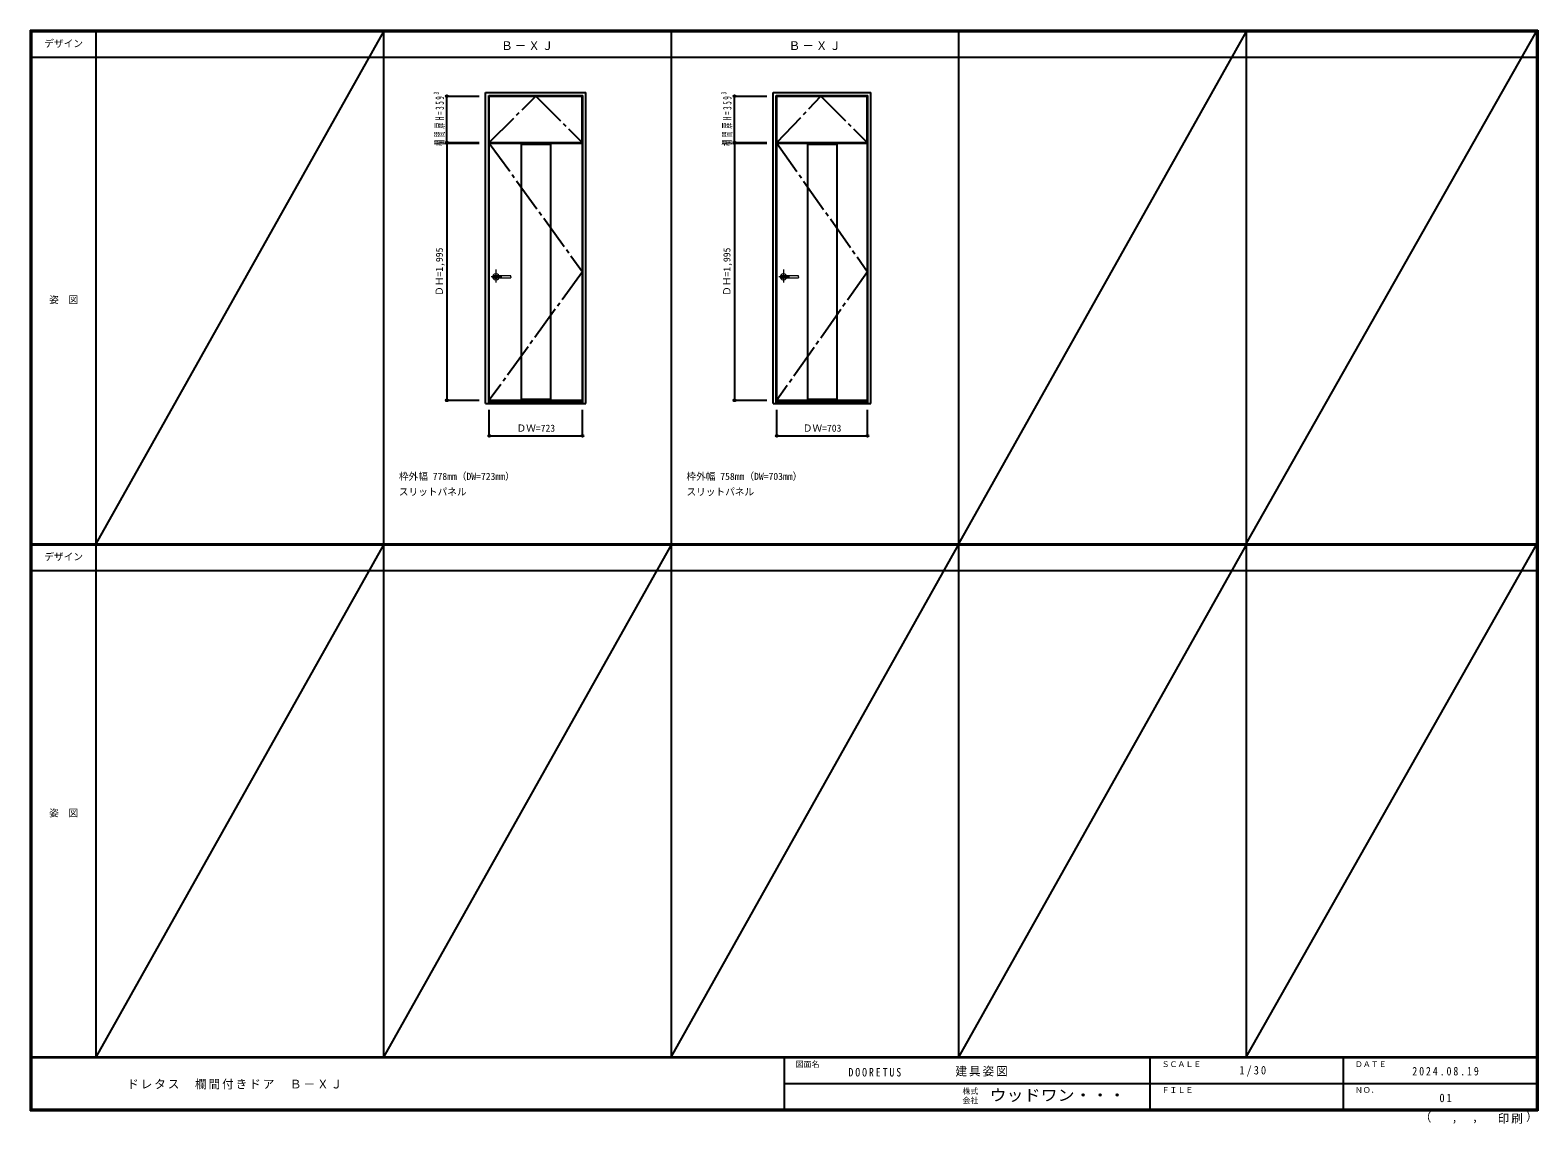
# Model space of a CAD drawing. Units: millimetres, scale not verified. Extents: x -6000 to 5700, y -4307 to 4175.
import ezdxf
from ezdxf.enums import TextEntityAlignment as Align

# ---------------------------------------------------------------- set-up
doc = ezdxf.new("R2010")
doc.units = ezdxf.units.MM
doc.header["$LTSCALE"] = 30
doc.header["$PDMODE"] = 32
doc.header["$PDSIZE"] = 15
doc.linetypes.add('CHAIN1', pattern=[8, 5, -1, 1, -1])
doc.linetypes.add('CHAIN2', pattern=[12, 9, -1, 1, -1])
for name, color, linetype in [('0-2_扉', 3, 'Continuous'), ('0-3_仕上げ', 3, 'Continuous'), ('0-4_枠', 3, 'Continuous'), ('0-7', 7, 'CHAIN2'), ('0-A_文字', 7, 'Continuous'), ('0-B_寸法', 7, 'Continuous'), ('F-1_枠', 6, 'Continuous'), ('F-A_文字', 7, 'Continuous')]:
    doc.layers.add(name, color=color, linetype=linetype)
doc.layers.add('0-5_レバー', color=7, linetype='Continuous', lineweight=18)
doc.styles.add('ＭＳ ゴシック', font='')
doc.styles.get('ＭＳ ゴシック').set_extended_font_data('MS Gothic')

msp = doc.modelspace()

# ---------------------------------------------------------------- linework, layer by layer
at = {"layer": '0-2_扉'}
for p, q in [((-2438.3, 3662.25), (-1715.3, 3662.25)), ((-2438.3, 3303.25), (-2438.3, 3662.25)), ((-1715.3, 3303.25), (-1715.3, 3662.25)), ((-206.7, 3662.25), (496.3, 3662.25)), ((-206.7, 3303.25), (-206.7, 3662.25)), ((496.3, 3303.25), (496.3, 3662.25)), ((-2438.3, 3303.25), (-1715.3, 3303.25)), ((-2436.8, 3299.25), (-1713.8, 3299.25)), ((-2436.8, 1304.25), (-2436.8, 3299.25)), ((-1713.8, 1304.25), (-1713.8, 3299.25)), ((-206.7, 3303.25), (496.3, 3303.25)), ((-205.2, 3299.25), (497.8, 3299.25)), ((-205.2, 1304.25), (-205.2, 3299.25)), ((497.8, 1304.25), (497.8, 3299.25)), ((-2436.8, 1304.25), (-1713.8, 1304.25)), ((-205.2, 1304.25), (497.8, 1304.25))]:
    msp.add_line(p, q, dxfattribs=at)
at = {"layer": '0-3_仕上げ'}
for p, q in [((-2189.3, 3299.25), (-2189.3, 1304.25)), ((-1961.3, 3299.25), (-1961.3, 1304.25)), ((32.3, 3299.25), (32.3, 1304.25)), ((260.3, 3299.25), (260.3, 1304.25))]:
    msp.add_line(p, q, dxfattribs=at)
at = {"layer": '0-3_仕上げ', "color": 7}
for p, q in [((-2189.3, 3291.25), (-1961.3, 3291.25)), ((32.3, 3291.25), (260.3, 3291.25)), ((-2189.3, 1312.25), (-1961.3, 1312.25)), ((32.3, 1312.25), (260.3, 1312.25))]:
    msp.add_line(p, q, dxfattribs=at)
at = {"layer": '0-4_枠'}
for p, q in [((-2465.8, 3691.25), (-1687.8, 3691.25)), ((-2465.8, 1279.25), (-2465.8, 3691.25)), ((-2441.8, 3667.25), (-1711.8, 3667.25)), ((-2441.8, 1279.25), (-2441.8, 3667.25)), ((-1711.8, 1279.25), (-1711.8, 3667.25)), ((-1687.8, 1279.25), (-1687.8, 3691.25)), ((-234.2, 3691.25), (523.8, 3691.25)), ((-234.2, 1279.25), (-234.2, 3691.25)), ((-210.2, 3667.25), (499.8, 3667.25)), ((-210.2, 1279.25), (-210.2, 3667.25)), ((499.8, 1279.25), (499.8, 3667.25)), ((523.8, 1279.25), (523.8, 3691.25)), ((-2441.8, 1294.25), (-1711.8, 1294.25)), ((-2441.8, 1291.25), (-1711.8, 1291.25)), ((-210.2, 1294.25), (499.8, 1294.25)), ((-210.2, 1291.25), (499.8, 1291.25)), ((-2465.8, 1279.25), (-1687.8, 1279.25)), ((-234.2, 1279.25), (523.8, 1279.25))]:
    msp.add_line(p, q, dxfattribs=at)
at = {"layer": '0-5_レバー', "color": 4, "linetype": 'CHAIN1'}
for p, q in [((-2339.5, 2261.75), (-2422.52, 2261.75)), ((-2386.3, 2318.21), (-2386.3, 2218.36)), ((-107.9, 2261.75), (-190.92, 2261.75)), ((-154.7, 2318.21), (-154.7, 2218.36))]:
    msp.add_line(p, q, dxfattribs=at)
at = {"layer": '0-5_レバー'}
for p, q in [((-2269.3, 2261.75), (-2269.3, 2267.24)), ((-2269.3, 2261.75), (-2269.3, 2256.25)), ((-37.7, 2261.75), (-37.7, 2267.24)), ((-37.7, 2261.75), (-37.7, 2256.25))]:
    msp.add_line(p, q, dxfattribs=at)
for points in [[(-2376.35, 2268.74), (-2377.11, 2269.53), (-2379.08, 2270.9), (-2381.33, 2271.91), (-2383.76, 2272.54), (-2386.3, 2272.75), (-2388.84, 2272.54), (-2391.28, 2271.91), (-2393.52, 2270.9), (-2395.49, 2269.53), (-2397.11, 2267.86), (-2398.31, 2265.96), (-2399.05, 2263.9), (-2399.3, 2261.75), (-2399.05, 2259.6), (-2398.31, 2257.54), (-2397.11, 2255.64), (-2395.49, 2253.97), (-2393.52, 2252.6), (-2391.28, 2251.59), (-2388.84, 2250.96), (-2386.3, 2250.75), (-2383.76, 2250.96), (-2381.33, 2251.59), (-2379.08, 2252.6), (-2377.11, 2253.97), (-2376.35, 2254.76)], [(-2270.8, 2268.75), (-2280.53, 2268.75), (-2290.71, 2268.75), (-2300.31, 2268.75), (-2309.3, 2268.75), (-2317.71, 2268.75), (-2325.52, 2268.75), (-2332.34, 2268.75), (-2338.64, 2268.75), (-2344.41, 2268.75), (-2349.65, 2268.75), (-2354.44, 2268.75), (-2359.1, 2268.75), (-2363.3, 2268.75), (-2367.05, 2268.75), (-2369.05, 2268.75), (-2370.9, 2268.75), (-2372.91, 2268.74), (-2375.32, 2268.74), (-2376.81, 2268.74), (-2378.35, 2268.74), (-2379.87, 2268.74), (-2380.97, 2268.74), (-2381.43, 2268.74), (-2381.43, 2268.73)], [(-2381.28, 2254.76), (-2381.15, 2254.76), (-2380.71, 2254.76), (-2379.99, 2254.76), (-2378.97, 2254.76), (-2377.71, 2254.76), (-2376.36, 2254.76), (-2373.5, 2254.76), (-2370.52, 2254.75), (-2367.5, 2254.75), (-2364.46, 2254.75), (-2361.4, 2254.75), (-2358.31, 2254.75), (-2354.31, 2254.75), (-2349.9, 2254.75), (-2344.93, 2254.75), (-2339.4, 2254.75), (-2333.31, 2254.75), (-2326.66, 2254.75), (-2319.45, 2254.75), (-2310.86, 2254.75), (-2301.6, 2254.75), (-2291.67, 2254.75), (-2281.05, 2254.75), (-2270.8, 2254.75)], [(-2270.8, 2268.75), (-2279.88, 2268.75), (-2280.28, 2268.75)], [(-144.74, 2268.74), (-145.51, 2269.53), (-147.48, 2270.9), (-149.73, 2271.91), (-152.16, 2272.54), (-154.7, 2272.75), (-157.24, 2272.54), (-159.68, 2271.91), (-161.92, 2270.9), (-163.89, 2269.53), (-165.51, 2267.86), (-166.71, 2265.96), (-167.45, 2263.9), (-167.7, 2261.75), (-167.45, 2259.6), (-166.71, 2257.54), (-165.51, 2255.64), (-163.89, 2253.97), (-161.92, 2252.6), (-159.68, 2251.59), (-157.24, 2250.96), (-154.7, 2250.75), (-152.16, 2250.96), (-149.73, 2251.59), (-147.48, 2252.6), (-145.51, 2253.97), (-144.74, 2254.76)], [(-39.2, 2268.75), (-48.93, 2268.75), (-59.11, 2268.75), (-68.71, 2268.75), (-77.7, 2268.75), (-86.11, 2268.75), (-93.92, 2268.75), (-100.74, 2268.75), (-107.04, 2268.75), (-112.81, 2268.75), (-118.05, 2268.75), (-122.84, 2268.75), (-127.5, 2268.75), (-131.7, 2268.75), (-135.45, 2268.75), (-137.45, 2268.75), (-139.3, 2268.75), (-141.31, 2268.74), (-143.72, 2268.74), (-145.21, 2268.74), (-146.75, 2268.74), (-148.27, 2268.74), (-149.37, 2268.74), (-149.83, 2268.74), (-149.83, 2268.73)], [(-149.68, 2254.76), (-149.55, 2254.76), (-149.11, 2254.76), (-148.39, 2254.76), (-147.37, 2254.76), (-146.11, 2254.76), (-144.76, 2254.76), (-141.9, 2254.76), (-138.92, 2254.75), (-135.9, 2254.75), (-132.86, 2254.75), (-129.79, 2254.75), (-126.71, 2254.75), (-122.71, 2254.75), (-118.3, 2254.75), (-113.33, 2254.75), (-107.8, 2254.75), (-101.71, 2254.75), (-95.06, 2254.75), (-87.85, 2254.75), (-79.26, 2254.75), (-70, 2254.75), (-60.07, 2254.75), (-49.45, 2254.75), (-39.2, 2254.75)], [(-39.2, 2268.75), (-48.28, 2268.75), (-48.68, 2268.75)]]:
    msp.add_lwpolyline(points, dxfattribs=at)
for centre, radius, start, end in [((-2386.3, 2261.75), 24.55, 16.59952, 343.36736), ((-2270.8, 2267.25), 1.5, 0.00847, 89.9163), ((-2270.8, 2267.25), 1.5, 360, 90.17419), ((-2270.8, 2256.25), 1.5, 270.16419, 0), ((-2270.8, 2256.25), 1.5, 269.91059, 359.99153), ((-154.7, 2261.75), 24.55, 16.59952, 343.36736), ((-39.2, 2267.25), 1.5, 0.00847, 89.9163), ((-39.2, 2267.25), 1.5, 360, 90.17419), ((-39.2, 2256.25), 1.5, 270.16419, 0), ((-39.2, 2256.25), 1.5, 269.91059, 359.99153)]:
    msp.add_arc(centre, radius, start, end, dxfattribs=at)
at = {"layer": '0-7'}
for p, q in [((-2438.3, 3303.25), (-2076.8, 3662.25)), ((-2076.8, 3662.25), (-1715.3, 3303.25)), ((-206.7, 3303.25), (134.8, 3662.25)), ((134.8, 3662.25), (496.3, 3303.25))]:
    msp.add_line(p, q, dxfattribs=at)
for points in [[(-2436.8, 3299.25), (-1713.8, 2301.75), (-2436.8, 1304.25)], [(-205.2, 3299.25), (497.8, 2301.75), (-205.2, 1304.25)]]:
    msp.add_lwpolyline(points, dxfattribs=at)
at = {"layer": '0-B_寸法', "color": 4}
for p, q in [((-2765.8, 3662.25), (-2515.8, 3662.25)), ((-2765.8, 3303.25), (-2765.8, 3662.25)), ((-534.2, 3662.25), (-284.2, 3662.25)), ((-534.2, 3303.25), (-534.2, 3662.25)), ((-2765.8, 3303.25), (-2515.8, 3303.25)), ((-2765.8, 3299.25), (-2765.8, 1304.25)), ((-2765.8, 3299.25), (-2515.8, 3299.25)), ((-534.2, 3303.25), (-284.2, 3303.25)), ((-534.2, 3299.25), (-534.2, 1304.25)), ((-534.2, 3299.25), (-284.2, 3299.25)), ((-2765.8, 1304.25), (-2515.8, 1304.25)), ((-534.2, 1304.25), (-284.2, 1304.25)), ((-2436.8, 1029.25), (-2436.8, 1229.25)), ((-205.2, 1029.25), (-205.2, 1229.25))]:
    msp.add_line(p, q, dxfattribs=at)
for points in [[(-2436.8, 1029.25), (-1713.8, 1029.25), (-1713.8, 1229.25)], [(-205.2, 1029.25), (497.8, 1029.25), (497.8, 1229.25)]]:
    msp.add_lwpolyline(points, dxfattribs=at)
at = {"layer": '0-B_寸法'}
for p in [(-2765.8, 3662.25), (-534.2, 3662.25), (-2765.8, 3303.25), (-2765.8, 3299.25), (-534.2, 3303.25), (-534.2, 3299.25), (-2765.8, 1304.25), (-534.2, 1304.25), (-2436.8, 1029.25), (-1713.8, 1029.25), (-205.2, 1029.25), (497.8, 1029.25)]:
    msp.add_point(p, dxfattribs=at)
at = {"layer": 'F-1_枠'}
for p, q in [((-6000, 4175), (5700, 4175)), ((-6000, 4175), (-6000, -4205)), ((-6000, 4170), (5700, 4170)), ((-6000, 4165), (5700, 4165)), ((-5995, 4175), (-5995, -4205)), ((-5990, 4175), (-5990, -4205)), ((-5490, 4175), (-5490, -3790)), ((-3258.4, 4175), (-3258.4, -3790)), ((-1026.8, 4175), (-1026.8, -3790)), ((1204.8, 4175), (1204.8, -3790)), ((3436.4, 4175), (3436.4, -3790)), ((5690, 4175), (5690, -4205)), ((5695, 4175), (5695, -4205)), ((5700, 4175), (5700, -4205)), ((-6000, 3965), (5700, 3965)), ((-6000, 190.5), (5700, 190.5)), ((-6000, 187.5), (5700, 187.5)), ((-6000, 184.5), (5700, 184.5)), ((-6000, -15.5), (5700, -15.5)), ((5700, -3790), (-6000, -3790)), ((5700, -3795), (-6000, -3795)), ((-150, -3795), (-150, -4195)), ((2690, -3795), (2690, -4195)), ((4190, -3795), (4190, -4195)), ((-150, -3995), (5690, -3995.01)), ((5700, -4195), (-6000, -4195)), ((5700, -4200), (-6000, -4200)), ((5700, -4205), (-6000, -4205))]:
    msp.add_line(p, q, dxfattribs=at)
at = {"layer": 'F-A_文字'}
for p, q in [((-3258.4, 4165), (-5490, 190.5)), ((3436.4, 4165), (1204.8, 190.5)), ((3436.4, 190.5), (5690, 4165)), ((-3258.4, 184.5), (-5490, -3790)), ((-1026.8, 184.5), (-3258.4, -3790)), ((-1026.8, -3790), (1204.8, 184.5)), ((3436.4, 184.5), (1204.8, -3790)), ((3436.4, -3790), (5690, 184.5))]:
    msp.add_line(p, q, dxfattribs=at)

# ---------------------------------------------------------------- texts
at = {"layer": '0-A_文字', "style": 'ＭＳ ゴシック'}
for s, p in [('枠外幅 778mm（DW=723mm）', (-3138.4, 670.5)), ('枠外幅 758mm（DW=703mm）', (-906.8, 670.5)), ('スリットパネル', (-3138.4, 550.5)), ('スリットパネル', (-906.8, 550.5))]:
    msp.add_text(s, height=54.99, dxfattribs=at).set_placement(p, align=Align.BOTTOM_LEFT)
at = {"layer": '0-A_文字', "char_height": 65.98, "attachment_point": 7, "style": 'ＭＳ ゴシック'}
for insert in [(-2345.1, 4020), (-113.5, 4020)]:
    msp.add_mtext('\\T1.17;Ｂ－ＸＪ', dxfattribs=dict(at, insert=insert))
at = {"layer": '0-B_寸法', "style": 'ＭＳ ゴシック'}
for p in [(-2780.8, 2114.25), (-549.2, 2114.25)]:
    msp.add_text('ＤＨ=1,995', height=54.99, rotation=90, dxfattribs=at).set_placement(p, align=Align.BOTTOM_LEFT)
for s, p in [('ＤＷ=723', (-2225.8, 1044.25)), ('ＤＷ=703', (-4.2, 1044.25))]:
    msp.add_text(s, height=54.99, dxfattribs=at).set_placement(p, align=Align.BOTTOM_LEFT)
at = {"layer": '0-B_寸法', "char_height": 65.98, "attachment_point": 7, "rotation": 90, "style": 'ＭＳ ゴシック'}
for insert in [(-2780.8, 3276.5), (-549.2, 3276.5)]:
    msp.add_mtext('\\T1.46;\\W0.5;欄間扉H=359³', dxfattribs=dict(at, insert=insert))
at = {"layer": 'F-A_文字', "style": 'ＭＳ ゴシック'}
for s, height, p in [('デザイン', 54.99, (-5890, 4027.5)), ('姿\u3000図', 54.99, (-5852.5, 2040.25)), ('デザイン', 54.99, (-5890, 47)), ('姿\u3000図', 54.99, (-5852.5, -1940.25)), ('図面名', 43.99, (-60, -3880)), ('ＳＣＡＬＥ', 43.99, (2780, -3880)), ('ＤＡＴＥ', 43.99, (4280, -3880)), ('株式', 43.99, (1235, -4089)), ('ＦＩＬＥ', 43.99, (2780, -4080)), ('ＮＯ．', 43.99, (4280, -4080)), ('会社', 43.99, (1235, -4161)), ('（', 65.98, (4784.03, -4308.31)), ('）', 65.98, (5608.4, -4304.13)), (',', 65.98, (5031.28, -4308.31)), (',', 65.98, (5190.2, -4305.53))]:
    msp.add_text(s, height=height, dxfattribs=at).set_placement(p, align=Align.BOTTOM_LEFT)
at = {"layer": 'F-A_文字', "style": 'ＭＳ ゴシック', "width": 1.1}
msp.add_text('ウッドワン・・・', height=87.98, dxfattribs=at).set_placement((1445, -4155), align=Align.BOTTOM_LEFT)
at = {"layer": 'F-A_文字', "char_height": 65.98, "attachment_point": 7, "style": 'ＭＳ ゴシック'}
for s, insert in [('\\T1.17;建具姿図', (1180.42, -3940)), ('\\T1.38;\\W0.9;1/30', (3383.75, -3940)), ('\\T1.17;ドレタス\u3000欄間付きドア\u3000Ｂ－ＸＪ', (-5247.55, -4040)), ('\\T1.39;\\W0.85;DOORETUS', (350, -3940.79)), ('\\T1.39;\\W0.85;2024.08.19', (4726.25, -3932.5)), ('\\T1.36;\\W0.9;01', (4936.25, -4140)), ('\\T1.17;印刷', (5388.15, -4306.92))]:
    msp.add_mtext(s, dxfattribs=dict(at, insert=insert))

doc.saveas('drawing.dxf')
